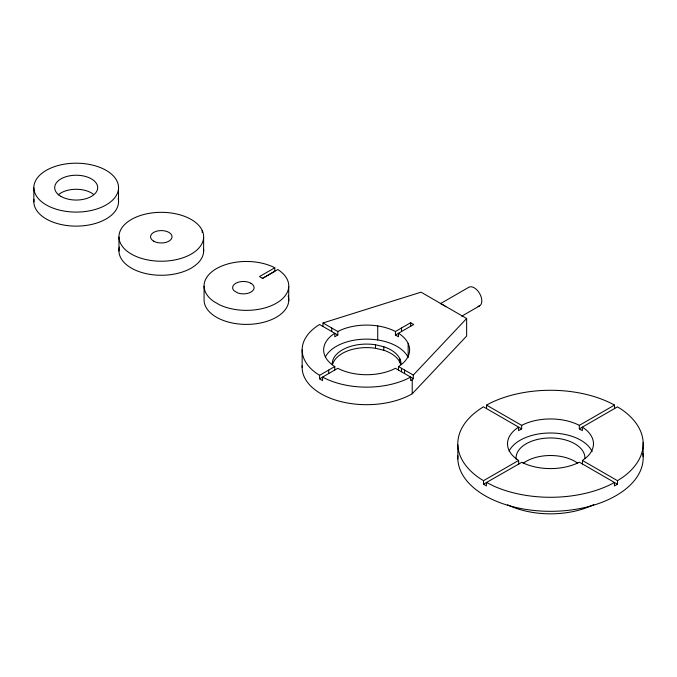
<?xml version="1.0" encoding="UTF-8"?>
<svg xmlns="http://www.w3.org/2000/svg" width="677" height="677" viewBox="0 0 677 677"><rect width="100%" height="100%" fill="white"/><g stroke="black" fill="none" stroke-linecap="round" stroke-linejoin="round"><path stroke-width="1.02" d="M322.997 322.963L337.815 331.518L337.815 335.03L319.586 324.503L316.785 326.289A64.484 37.227 0 0 0 316.785 373.526L319.586 375.312L319.586 378.824L321.033 379.738L322.624 380.576L322.624 377.064L325.722 378.688A64.484 37.227 0 0 0 407.537 378.688L410.626 377.064L410.626 380.576L412.225 379.738L413.292 378.604L413.292 375.092L466.631 318.495L421.035 292.168L322.997 322.963L322.997 326.475M302.221 365.631A64.484 37.227 0 0 0 340.497 401.495A64.484 37.227 0 0 0 412.225 393.777L466.631 336.046L466.631 318.495M486.568 408.629L486.568 405.117L521.662 425.376L521.662 428.888L483.454 406.826A92.681 53.508 0 0 0 480.095 478.58L483.53 480.678L483.53 484.19L486.365 485.917L486.501 482.473L493.228 485.849A92.681 53.508 0 0 0 610.798 484.41L614.411 482.43L614.411 485.942L617.399 484.309L617.526 480.721L623.365 476.836A92.681 53.508 0 0 0 620.868 408.959L617.449 406.869L579.326 428.888L579.326 425.376L614.488 405.074L614.623 408.654M398.474 370.048L398.474 366.545L399.278 366.054A42.989 24.821 0 0 0 399.557 333.956L398.474 333.27L398.474 336.782L395.436 335.03L395.436 331.518L410.651 322.734L413.689 324.495L395.436 335.03M440.245 303.77L468.856 287.251A10.747 6.203 60 0 1 480.255 294.698A10.747 6.203 60 0 1 478.03 306.351M319.586 375.312L334.785 366.536L333.431 365.673A42.989 24.821 0 0 1 332.898 334.523L334.776 333.279L334.776 336.782L337.815 335.03M319.586 378.824L337.823 368.288L339.312 369.075A42.989 24.821 0 0 0 393.278 369.38L395.436 368.296L413.292 378.604M461.722 316.184L479.604 305.869M483.53 480.678L518.599 460.428L516.119 458.676A42.989 24.821 0 0 1 518.464 427.221L518.616 430.64L521.662 428.888M483.53 484.19L521.815 462.264A42.989 24.821 0 0 0 576.305 463.618L579.343 462.188L617.526 484.233M582.364 463.931L582.516 460.335A42.989 24.821 0 0 0 584.86 428.871L582.355 427.128L582.355 430.64L579.326 428.888M274.786 267.804L259.486 276.563L262.608 278.374L277.782 269.531L278.848 270.208A42.363 24.457 0 0 1 287.327 279.609A42.346 24.448 0 0 1 269.319 306.478A42.346 24.448 0 0 1 219.509 304.794L213.712 301.451A42.346 24.448 0 0 1 210.801 272.687A42.346 24.448 0 0 1 257.345 262.295A42.363 24.457 0 0 1 273.626 267.187L274.786 267.804L274.786 271.316L262.185 278.526M486.568 405.117L490.19 403.145A92.715 53.525 0 0 1 614.488 405.074M337.815 331.518L338.661 331.061A42.989 24.821 0 0 1 394.259 330.892L395.436 331.518M521.662 425.376L524.675 423.929A42.989 24.821 0 0 1 579.165 425.283L579.326 425.376M332.238 364.141A34.392 19.853 0 0 1 375.507 344.762L383.808 346.751A34.392 19.853 0 0 1 398.948 357.168L399.853 358.818A34.392 19.853 0 0 1 401.004 364.539M332.822 363.828A34.392 19.853 0 0 1 375.507 348.274L383.808 350.263A34.392 19.853 0 0 1 398.948 360.68L399.853 362.33A34.392 19.853 0 0 1 400.556 364.209M582.364 460.419L617.526 480.721M398.474 366.545L413.292 375.092M518.81 464.067L518.599 460.428M643.15 442.64L643.15 456.679M457.83 444.916L457.83 458.955M412.225 379.738L412.225 393.777M410.651 322.734L410.651 326.246M408.155 343.501L408.155 357.541M404.558 370.048L404.558 373.56M401.52 328.007L401.52 331.518M401.52 368.296L401.52 371.808M399.853 358.818L399.853 362.33M383.808 346.751L383.808 350.263M377.724 325.933L377.724 339.972M375.507 344.762L375.507 348.274M334.785 366.536L334.785 370.048M331.738 328.007L331.738 331.518M328.7 370.048L328.7 373.56M302.145 349.907L302.145 367.459M288.732 286.642L288.732 300.681M204.073 286.159L204.073 300.199A42.346 24.448 0 0 0 250.092 324.308A42.346 24.448 0 0 0 288.182 295.959M203.625 237.5A42.346 24.448 0 0 1 139.056 257.582A42.346 24.448 0 0 1 141.222 215.252A42.346 24.448 0 0 1 203.625 237.5L203.625 251.539M202.203 230.468L202.203 232.473M118.957 237.018L118.957 251.057M118.517 188.367A42.346 24.448 0 0 1 53.94 208.44A42.346 24.448 0 0 1 56.115 166.119A42.346 24.448 0 0 1 118.517 188.367L118.517 202.406M33.85 187.884L33.85 201.924M441.869 304.498A10.747 6.203 60 0 1 445.804 306.766M325.324 357.067A42.989 24.821 0 0 1 366.426 339.126A42.989 24.821 0 0 1 407.816 356.847M58.163 194.925A21.495 12.406 0 0 1 93.578 194.384M203.549 249.178A42.346 24.448 0 0 1 159.518 275.243A42.346 24.448 0 0 1 119.448 247.122M118.162 198.463A42.346 24.448 0 0 1 77.144 226.118A42.346 24.448 0 0 1 34.011 199.554M593.814 504.593A66.634 38.471 0 0 1 507.606 504.805M523.118 463.347A34.392 19.853 0 0 1 577.684 463.212M516.187 459.201A34.392 19.853 0 0 1 549.783 437.968A34.392 19.853 0 0 1 584.869 458.38M509.087 451.144A42.989 24.821 0 0 1 550.934 433.001A42.989 24.821 0 0 1 592.13 451.644M642.871 453.531A92.681 53.508 0 0 1 552.457 511.313A92.681 53.508 0 0 1 457.872 455.799M250.972 283.282L248.747 282.301A10.747 6.203 0 0 0 235.774 283.282A10.747 6.203 0 0 0 234.064 290.772L237.999 293.048A10.747 6.203 0 0 0 250.972 292.058A10.747 6.203 0 0 0 252.682 284.568L250.972 283.282M60.989 196.415A21.495 12.406 0 0 0 96.955 190.855A21.495 12.406 0 0 0 70.628 175.656A21.495 12.406 0 0 0 60.989 196.415M153.704 241.164A10.747 6.203 0 0 0 171.679 238.38A10.747 6.203 0 0 0 158.52 230.789A10.747 6.203 0 0 0 153.704 241.164"/></g></svg>
